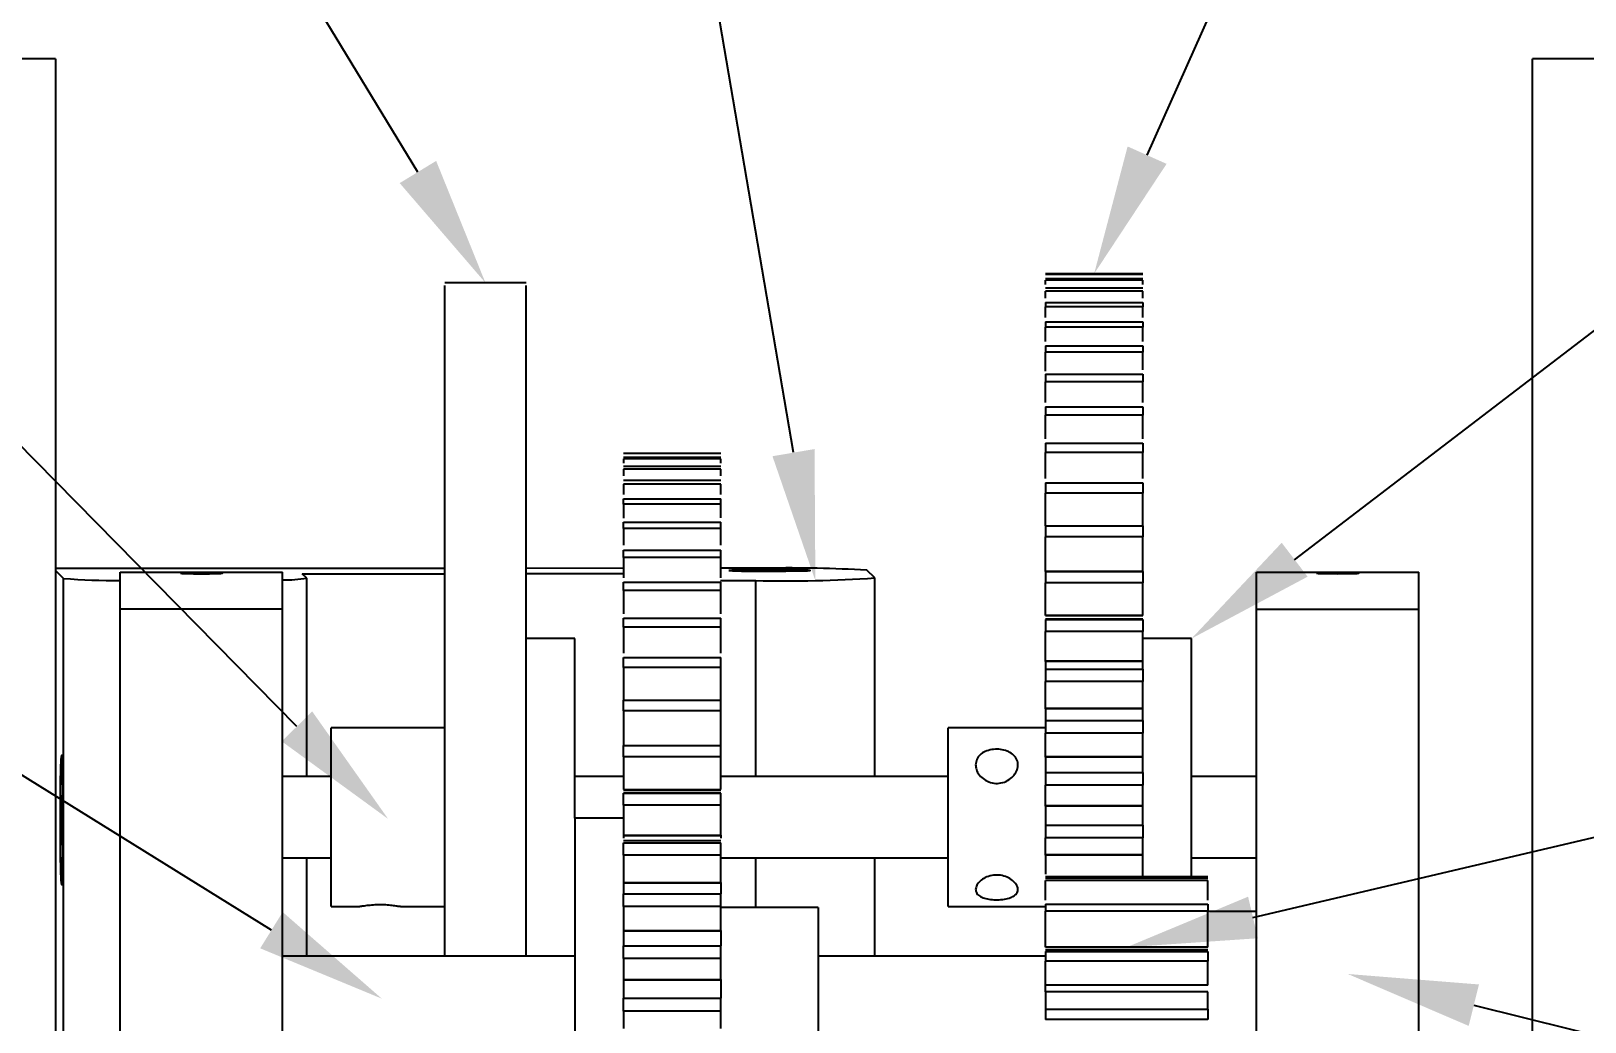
# Model space of a CAD drawing. Header units: millimetres. Extents: x 0 to 420, y 0 to 297.
# Drawn here: x 290.5 to 338.37, y 235.84 to 266.36 of the extents above; entities that cross this region are included whole.
import ezdxf
from ezdxf import colors
from ezdxf.entities.mleader import LeaderData, LeaderLine
from ezdxf.math import Vec2, Vec3

# ---------------------------------------------------------------- set-up
doc = ezdxf.new("R2010")
doc.units = ezdxf.units.MM
doc.styles.get("Standard").update_dxf_attribs({"font": 'hyswlongfangsong.ttf'})

msp = doc.modelspace()

# ---------------------------------------------------------------- linework, layer by layer
at = {"color": 7, "linetype": 'Continuous', "lineweight": 25}
for p, q in [((291.252, 265.509), (288.252, 265.509)), ((291.252, 265.509), (291.252, 179.379)), ((339.752, 265.509), (336.752, 265.509)), ((336.752, 197.109), (336.752, 265.509)), ((305.752, 258.602), (303.252, 258.602)), ((324.752, 258.885), (321.752, 258.885)), ((321.752, 258.883), (324.752, 258.883)), ((324.752, 258.863), (321.752, 258.863)), ((321.752, 258.742), (324.752, 258.742)), ((324.752, 258.684), (321.752, 258.684)), ((321.752, 258.553), (321.752, 258.684)), ((324.752, 258.553), (324.752, 258.684)), ((321.752, 258.446), (324.752, 258.446)), ((324.752, 258.351), (321.752, 258.351)), ((321.752, 258.129), (321.752, 258.351)), ((324.752, 258.129), (324.752, 258.351)), ((321.752, 257.998), (324.752, 257.998)), ((321.752, 257.998), (321.752, 257.867)), ((324.752, 257.867), (321.752, 257.867)), ((324.752, 257.998), (324.752, 257.867)), ((321.752, 257.403), (324.752, 257.403)), ((321.752, 257.403), (321.752, 257.236)), ((324.752, 257.236), (321.752, 257.236)), ((324.752, 257.403), (324.752, 257.236)), ((321.752, 256.664), (324.752, 256.664)), ((321.752, 256.664), (321.752, 256.464)), ((324.752, 256.664), (324.752, 256.464)), ((324.752, 256.464), (321.752, 256.464)), ((321.752, 255.791), (324.752, 255.791)), ((321.752, 255.791), (321.752, 255.558)), ((324.752, 255.791), (324.752, 255.558)), ((324.752, 255.558), (321.752, 255.558)), ((321.752, 254.789), (324.752, 254.789)), ((321.752, 254.789), (321.752, 254.527)), ((324.752, 254.789), (324.752, 254.527)), ((324.752, 254.527), (321.752, 254.527)), ((308.752, 253.36), (311.752, 253.36)), ((311.752, 253.344), (308.752, 253.344)), ((308.752, 253.237), (311.752, 253.237)), ((321.752, 253.67), (324.752, 253.67)), ((321.752, 253.67), (321.752, 253.38)), ((324.752, 253.38), (321.752, 253.38)), ((324.752, 253.67), (324.752, 253.38)), ((311.752, 253.184), (308.752, 253.184)), ((308.752, 253.184), (308.752, 253.054)), ((308.752, 252.96), (311.752, 252.96)), ((311.752, 252.869), (308.752, 252.869)), ((308.752, 252.869), (308.752, 252.66)), ((311.752, 253.053), (311.752, 253.184)), ((311.752, 252.661), (311.752, 252.869)), ((308.752, 252.53), (311.752, 252.53)), ((311.752, 252.402), (308.752, 252.402)), ((321.752, 252.443), (324.752, 252.443)), ((321.752, 252.443), (321.752, 252.129)), ((324.752, 252.443), (324.752, 252.129)), ((308.752, 251.951), (311.752, 251.951)), ((308.752, 251.788), (308.752, 251.951)), ((311.752, 251.788), (308.752, 251.788)), ((311.752, 251.788), (311.752, 251.951)), ((324.752, 252.129), (321.752, 252.129)), ((308.752, 251.23), (311.752, 251.23)), ((308.752, 251.033), (308.752, 251.23)), ((311.752, 251.033), (308.752, 251.033)), ((311.752, 251.033), (311.752, 251.23)), ((321.752, 251.12), (324.752, 251.12)), ((321.752, 251.12), (321.752, 250.784)), ((324.752, 251.12), (324.752, 250.784)), ((308.752, 250.371), (311.752, 250.371)), ((308.752, 250.142), (308.752, 250.371)), ((311.752, 250.142), (311.752, 250.371)), ((324.752, 250.784), (321.752, 250.784)), ((311.752, 250.142), (308.752, 250.142)), ((303.252, 249.807), (291.252, 249.801)), ((291.252, 249.741), (291.502, 249.501)), ((291.502, 234.505), (291.502, 249.501)), ((293.252, 249.69), (298.252, 249.69)), ((293.252, 248.559), (293.252, 249.69)), ((298.252, 248.559), (298.252, 249.69)), ((298.858, 249.641), (303.252, 249.644)), ((299, 249.505), (298.858, 249.641)), ((299.001, 243.395), (299.001, 249.503)), ((308.752, 249.81), (305.752, 249.808)), ((305.752, 249.645), (308.752, 249.646)), ((313.184, 249.812), (311.752, 249.811)), ((312.831, 243.395), (312.831, 249.43)), ((316.495, 249.514), (316.252, 249.748)), ((316.496, 243.395), (316.496, 249.512)), ((324.752, 249.714), (321.752, 249.714)), ((321.752, 249.713), (324.752, 249.713)), ((321.752, 249.713), (321.752, 249.359)), ((324.752, 249.713), (324.752, 249.359)), ((328.252, 249.69), (333.252, 249.69)), ((328.252, 248.556), (328.252, 249.69)), ((333.252, 248.556), (333.252, 249.69)), ((308.752, 249.385), (311.752, 249.385)), ((308.752, 249.126), (308.752, 249.385)), ((311.752, 249.126), (308.752, 249.126)), ((311.752, 249.126), (311.752, 249.385)), ((324.752, 249.359), (321.752, 249.359)), ((293.252, 248.559), (298.252, 248.559)), ((293.252, 226.786), (293.252, 248.559)), ((298.252, 226.786), (298.252, 248.559)), ((328.252, 248.556), (333.252, 248.556)), ((328.252, 226.784), (328.252, 248.556)), ((333.252, 226.784), (333.252, 248.556)), ((308.752, 248.279), (311.752, 248.279)), ((308.752, 247.992), (308.752, 248.279)), ((311.752, 247.992), (308.752, 247.992)), ((311.752, 247.992), (311.752, 248.279)), ((324.752, 248.359), (321.752, 248.359)), ((324.752, 248.35), (321.752, 248.35)), ((324.752, 248.244), (321.752, 248.244)), ((321.752, 248.236), (324.752, 248.236)), ((321.752, 248.236), (321.752, 247.866)), ((324.752, 248.236), (324.752, 247.866)), ((307.252, 247.645), (305.752, 247.645)), ((307.252, 242.116), (307.252, 247.645)), ((324.752, 247.866), (321.752, 247.866)), ((326.252, 247.645), (324.752, 247.645)), ((326.252, 240.309), (326.252, 247.645)), ((308.752, 247.064), (311.752, 247.064)), ((308.752, 246.753), (308.752, 247.064)), ((311.752, 246.753), (311.752, 247.064)), ((311.752, 246.753), (308.752, 246.753)), ((324.752, 246.947), (321.752, 246.947)), ((321.752, 246.937), (321.752, 246.947)), ((324.752, 246.937), (321.752, 246.937)), ((321.752, 246.701), (324.752, 246.701)), ((321.752, 246.701), (321.752, 246.32)), ((324.752, 246.937), (324.752, 246.947)), ((324.752, 246.701), (324.752, 246.32)), ((324.752, 246.32), (321.752, 246.32)), ((308.752, 245.752), (311.752, 245.752)), ((308.752, 245.418), (308.752, 245.752)), ((311.752, 245.418), (311.752, 245.752)), ((311.752, 245.418), (308.752, 245.418)), ((324.752, 245.489), (321.752, 245.489)), ((321.752, 245.479), (321.752, 245.489)), ((324.752, 245.479), (321.752, 245.479)), ((321.752, 245.124), (324.752, 245.124)), ((321.752, 245.124), (321.752, 244.735)), ((324.752, 245.479), (324.752, 245.489)), ((324.752, 245.124), (324.752, 244.735)), ((303.252, 244.895), (299.752, 244.895)), ((299.752, 242.055), (299.752, 244.895)), ((321.752, 244.895), (318.752, 244.895)), ((318.752, 239.395), (318.752, 244.895)), ((324.752, 244.735), (321.752, 244.735)), ((308.752, 244.354), (311.752, 244.354)), ((308.752, 244.002), (308.752, 244.354)), ((311.752, 244.002), (311.752, 244.354)), ((311.752, 244.002), (308.752, 244.002)), ((324.752, 244), (321.752, 244)), ((321.752, 243.99), (321.752, 244)), ((324.752, 243.99), (321.752, 243.99)), ((324.752, 243.99), (324.752, 244)), ((299.752, 243.395), (298.252, 243.395)), ((308.752, 243.395), (307.252, 243.395)), ((318.752, 243.395), (311.752, 243.395)), ((321.752, 243.52), (324.752, 243.52)), ((321.752, 243.52), (321.752, 243.126)), ((324.752, 243.52), (324.752, 243.126)), ((328.252, 243.395), (326.252, 243.395)), ((308.752, 242.993), (311.752, 242.993)), ((308.752, 242.984), (311.752, 242.984)), ((311.752, 242.89), (308.752, 242.89)), ((308.752, 242.884), (311.752, 242.884)), ((308.752, 242.517), (308.752, 242.884)), ((311.752, 242.517), (311.752, 242.884)), ((324.752, 243.126), (321.752, 243.126)), ((311.752, 242.517), (308.752, 242.517)), ((324.752, 242.494), (321.752, 242.494)), ((321.752, 242.484), (321.752, 242.494)), ((324.752, 242.484), (321.752, 242.484)), ((324.752, 242.484), (324.752, 242.494)), ((299.752, 239.395), (299.752, 242.055)), ((308.752, 242.116), (307.252, 242.116)), ((307.252, 242.116), (307.252, 239.673)), ((308.752, 242.116), (308.752, 241.745)), ((321.752, 241.902), (324.752, 241.902)), ((321.752, 241.902), (321.752, 241.507)), ((324.752, 241.902), (324.752, 241.507)), ((308.752, 241.587), (311.752, 241.587)), ((308.752, 241.587), (308.752, 241.577)), ((308.752, 241.577), (311.752, 241.577)), ((308.752, 241.577), (308.752, 241.501)), ((311.752, 241.414), (308.752, 241.414)), ((308.752, 241.356), (311.752, 241.356)), ((308.752, 240.976), (308.752, 241.356)), ((311.752, 241.587), (311.752, 241.577)), ((311.752, 241.577), (311.752, 241.501)), ((311.752, 240.976), (311.752, 241.356)), ((324.752, 241.507), (321.752, 241.507)), ((298.252, 240.895), (299.752, 240.895)), ((299.001, 237.866), (299.001, 240.895)), ((311.752, 240.976), (308.752, 240.976)), ((311.752, 240.895), (318.752, 240.895)), ((312.831, 239.366), (312.831, 240.895)), ((316.496, 237.866), (316.496, 240.895)), ((324.752, 240.985), (321.752, 240.985)), ((321.752, 240.975), (321.752, 240.985)), ((324.752, 240.975), (321.752, 240.975)), ((324.752, 240.975), (324.752, 240.985)), ((326.252, 240.895), (328.252, 240.895)), ((326.752, 240.309), (321.752, 240.309)), ((308.752, 240.134), (311.752, 240.134)), ((308.752, 240.134), (308.752, 240.124)), ((308.752, 240.124), (311.752, 240.124)), ((311.752, 240.134), (311.752, 240.124)), ((321.752, 240.272), (326.752, 240.272)), ((326.752, 240.189), (321.752, 240.189)), ((299.752, 239.395), (300.617, 239.395)), ((301.895, 239.395), (303.252, 239.395)), ((307.252, 239.673), (307.252, 231.116)), ((308.752, 239.783), (311.752, 239.783)), ((308.752, 239.395), (308.752, 239.783)), ((311.752, 239.395), (308.752, 239.395)), ((311.752, 239.395), (311.752, 239.783)), ((314.752, 239.366), (311.752, 239.366)), ((314.752, 239.366), (314.752, 238.144)), ((318.752, 239.395), (321.752, 239.395)), ((321.752, 239.465), (326.752, 239.465)), ((321.752, 239.465), (321.752, 239.25)), ((326.752, 239.465), (326.752, 239.25)), ((326.752, 239.25), (321.752, 239.25)), ((328.252, 239.241), (326.752, 239.241)), ((308.752, 238.648), (311.752, 238.648)), ((308.752, 238.648), (308.752, 238.638)), ((308.752, 238.638), (311.752, 238.638)), ((311.752, 238.648), (311.752, 238.638)), ((308.752, 238.181), (311.752, 238.181)), ((308.752, 237.788), (308.752, 238.181)), ((311.752, 237.788), (311.752, 238.181)), ((314.752, 238.144), (314.752, 233.866)), ((326.752, 238.137), (321.752, 238.137)), ((326.752, 238.06), (321.752, 238.06)), ((321.752, 238.005), (326.752, 238.005)), ((321.752, 238.005), (321.752, 237.708)), ((326.752, 238.005), (326.752, 237.708)), ((307.252, 237.866), (298.252, 237.866)), ((311.752, 237.788), (308.752, 237.788)), ((321.752, 237.866), (314.752, 237.866)), ((326.752, 237.708), (321.752, 237.708)), ((308.752, 237.144), (311.752, 237.144)), ((308.752, 237.144), (308.752, 237.134)), ((308.752, 237.134), (311.752, 237.134)), ((311.752, 237.144), (311.752, 237.134)), ((326.752, 236.968), (321.752, 236.968)), ((321.752, 236.766), (321.752, 236.968)), ((308.752, 236.564), (311.752, 236.564)), ((308.752, 236.169), (308.752, 236.564)), ((311.752, 236.169), (311.752, 236.564)), ((326.752, 236.766), (321.752, 236.766)), ((311.752, 236.169), (308.752, 236.169)), ((321.752, 236.227), (326.752, 236.227)), ((321.752, 236.227), (321.752, 235.916)), ((326.752, 236.227), (326.752, 235.916)), ((326.752, 235.916), (321.752, 235.916))]:
    msp.add_line(p, q, dxfattribs=at)
at = {"color": 7, "linetype": 'Continuous', "lineweight": 25, "flags": 128}
for points in [[(295.102, 249.657), (295.152, 249.652), (295.293, 249.647), (295.504, 249.644), (295.752, 249.643), (296.001, 249.644), (296.212, 249.647), (296.353, 249.652), (296.402, 249.657), (296.353, 249.663), (296.212, 249.667), (296.001, 249.67), (295.752, 249.671), (295.504, 249.67), (295.293, 249.667), (295.152, 249.663), (295.102, 249.657)], [(311.744, 249.433), (312.098, 249.431), (312.831, 249.43)], [(312.003, 249.746), (312.109, 249.736), (312.389, 249.727), (312.8, 249.721), (313.281, 249.719), (313.757, 249.722), (314.156, 249.728), (314.418, 249.737), (314.502, 249.747), (314.396, 249.758), (314.116, 249.766), (313.704, 249.772), (313.224, 249.774), (312.748, 249.772), (312.349, 249.765), (312.087, 249.756), (312.003, 249.746)], [(330.102, 249.658), (330.152, 249.652), (330.293, 249.648), (330.504, 249.645), (330.752, 249.644), (331.001, 249.645), (331.212, 249.648), (331.353, 249.652), (331.402, 249.658), (331.353, 249.663), (331.212, 249.668), (331.001, 249.671), (330.752, 249.672), (330.504, 249.671), (330.293, 249.668), (330.152, 249.663), (330.102, 249.658)], [(291.405, 242.096), (291.407, 242.683), (291.413, 243.215), (291.422, 243.643), (291.434, 243.929), (291.447, 244.049), (291.461, 243.992), (291.473, 243.762), (291.484, 243.38), (291.492, 242.881), (291.496, 242.307), (291.496, 241.711), (291.492, 241.145), (291.484, 240.66), (291.473, 240.299), (291.461, 240.093), (291.447, 240.062), (291.434, 240.207), (291.422, 240.516), (291.413, 240.962), (291.407, 241.505), (291.405, 242.096)], [(291.43, 240.303), (291.442, 240.095), (291.456, 240.061), (291.469, 240.204), (291.48, 240.511), (291.489, 240.955), (291.495, 241.497), (291.496, 242.087), (291.493, 242.675), (291.487, 243.208), (291.478, 243.638), (291.466, 243.927), (291.452, 244.049), (291.439, 243.994), (291.426, 243.766), (291.416, 243.387), (291.409, 242.888), (291.406, 242.406)], [(291.443, 241.396), (291.449, 241.307), (291.456, 241.331), (291.462, 241.465), (291.466, 241.689), (291.468, 241.967), (291.467, 242.259), (291.464, 242.519), (291.459, 242.708), (291.452, 242.797), (291.446, 242.773), (291.44, 242.639), (291.436, 242.416), (291.434, 242.137), (291.434, 241.845), (291.438, 241.585), (291.443, 241.396)], [(291.443, 241.396), (291.449, 241.307), (291.456, 241.331), (291.462, 241.465), (291.466, 241.689), (291.468, 241.967), (291.467, 242.259), (291.464, 242.519), (291.459, 242.708), (291.452, 242.797), (291.446, 242.773), (291.44, 242.639), (291.436, 242.416), (291.434, 242.137), (291.434, 241.845), (291.438, 241.585), (291.443, 241.396)]]:
    msp.add_lwpolyline(points, dxfattribs=at)
at = {"color": 7, "linetype": 'Continuous', "lineweight": 25}
for centre, radius, start, end in [((293.151, 269.585), 20.152, 265.3064, 270.289), ((298.307, 254.162), 4.708, 269.3285, 278.4565), ((313.763, 288.954), 39.534, 268.6501, 273.9635), ((313.94, 212.45), 37.37, 86.454, 91.159), ((335.608, 241.741), 44.202, 180.038, 181.8647)]:
    msp.add_arc(centre, radius, start, end, dxfattribs=at)
for points, knots in [([(303.252, 237.866), (303.252, 237.904), (303.252, 238.417), (303.252, 239.583), (303.252, 241.113), (303.252, 242.468), (303.252, 243.448), (303.252, 244.459), (303.252, 245.531), (303.252, 246.559), (303.252, 247.788), (303.252, 249.059), (303.252, 250.306), (303.252, 251.279), (303.252, 252.114), (303.252, 252.943), (303.252, 253.709), (303.252, 254.446), (303.252, 255.197), (303.252, 255.743), (303.252, 256.523), (303.252, 257.222), (303.252, 257.804), (303.252, 257.961), (303.252, 258.245), (303.252, 258.418), (303.252, 258.523)], [0, 0, 0, 0, 0.004206, 0.057175, 0.140462, 0.17631, 0.212164, 0.247961, 0.283701, 0.319447, 0.355277, 0.422688, 0.475669, 0.522976, 0.570272, 0.615218, 0.660167, 0.705034, 0.740308, 0.775637, 0.810938, 0.870283, 0.916791, 0.940116, 0.963419, 1, 1, 1, 1]), ([(305.752, 237.866), (305.752, 237.904), (305.752, 238.417), (305.752, 239.583), (305.752, 241.113), (305.752, 242.468), (305.752, 243.448), (305.752, 244.459), (305.752, 245.531), (305.752, 246.559), (305.752, 247.788), (305.752, 249.059), (305.752, 250.306), (305.752, 251.279), (305.752, 252.114), (305.752, 252.943), (305.752, 253.709), (305.752, 254.446), (305.752, 255.197), (305.752, 255.743), (305.752, 256.523), (305.752, 257.222), (305.752, 257.804), (305.752, 257.961), (305.752, 258.245), (305.752, 258.418), (305.752, 258.523)], [0, 0, 0, 0, 0.004206, 0.057175, 0.140462, 0.17631, 0.212164, 0.247961, 0.283701, 0.319447, 0.355277, 0.422688, 0.475669, 0.522976, 0.570272, 0.615218, 0.660167, 0.705034, 0.740308, 0.775637, 0.810938, 0.870283, 0.916791, 0.940116, 0.963419, 1, 1, 1, 1]), ([(321.752, 257.534), (321.752, 257.563), (321.752, 257.674), (321.752, 257.785), (321.752, 257.867)], [0, 0, 0, 0, 0.26293, 1, 1, 1, 1]), ([(324.752, 257.534), (324.752, 257.563), (324.752, 257.674), (324.752, 257.785), (324.752, 257.867)], [0, 0, 0, 0, 0.262941, 1, 1, 1, 1]), ([(321.752, 256.795), (321.752, 256.86), (321.752, 257.006), (321.752, 257.154), (321.752, 257.236)], [0, 0, 0, 0, 0.443522, 1, 1, 1, 1]), ([(324.752, 256.795), (324.752, 256.86), (324.752, 257.006), (324.752, 257.154), (324.752, 257.236)], [0, 0, 0, 0, 0.443522, 1, 1, 1, 1]), ([(321.752, 255.88), (321.752, 255.993), (321.752, 256.186), (321.752, 256.382), (321.752, 256.464)], [0, 0, 0, 0, 0.58574, 1, 1, 1, 1]), ([(324.752, 255.922), (324.752, 256.021), (324.752, 256.2), (324.752, 256.382), (324.752, 256.464)], [0, 0, 0, 0, 0.5538689, 1, 1, 1, 1]), ([(321.752, 254.92), (321.752, 255.052), (321.752, 255.262), (321.752, 255.478), (321.752, 255.558)], [0, 0, 0, 0, 0.629486, 1, 1, 1, 1]), ([(324.752, 254.92), (324.752, 255.052), (324.752, 255.262), (324.752, 255.478), (324.752, 255.558)], [0, 0, 0, 0, 0.629486, 1, 1, 1, 1]), ([(321.752, 253.801), (321.752, 253.805), (321.752, 253.966), (321.752, 254.206), (321.752, 254.449), (321.752, 254.527)], [0, 0, 0, 0, 0.015569, 0.685562, 1, 1, 1, 1]), ([(324.752, 253.801), (324.752, 253.805), (324.752, 253.966), (324.752, 254.206), (324.752, 254.449), (324.752, 254.527)], [0, 0, 0, 0, 0.0155686, 0.6855619, 1, 1, 1, 1]), ([(321.752, 252.574), (321.752, 252.615), (321.752, 252.805), (321.752, 253.072), (321.752, 253.306), (321.752, 253.38)], [0, 0, 0, 0, 0.155754, 0.730339, 1, 1, 1, 1]), ([(324.752, 252.574), (324.752, 252.615), (324.752, 252.805), (324.752, 253.072), (324.752, 253.306), (324.752, 253.38)], [0, 0, 0, 0, 0.15576, 0.73034, 1, 1, 1, 1]), ([(308.752, 252.402), (308.752, 252.321), (308.752, 252.214), (308.752, 252.106), (308.752, 252.081)], [0, 0, 0, 0, 0.763273, 1, 1, 1, 1]), ([(311.752, 252.082), (311.752, 252.107), (311.752, 252.214), (311.752, 252.321), (311.752, 252.402)], [0, 0, 0, 0, 0.233484, 1, 1, 1, 1]), ([(308.752, 251.788), (308.752, 251.706), (308.752, 251.563), (308.752, 251.42), (308.752, 251.359)], [0, 0, 0, 0, 0.571266, 1, 1, 1, 1]), ([(311.752, 251.361), (311.752, 251.421), (311.752, 251.563), (311.752, 251.706), (311.752, 251.788)], [0, 0, 0, 0, 0.426911, 1, 1, 1, 1]), ([(321.752, 251.12), (321.752, 251.145), (321.752, 251.198), (321.752, 251.328), (321.752, 251.545), (321.752, 251.836), (321.752, 252.058), (321.752, 252.129)], [0, 0, 0, 0, 0.06209, 0.133117, 0.352007, 0.793024, 1, 1, 1, 1]), ([(324.752, 251.12), (324.752, 251.145), (324.752, 251.198), (324.752, 251.328), (324.752, 251.545), (324.752, 251.836), (324.752, 252.058), (324.752, 252.129)], [0, 0, 0, 0, 0.06209, 0.133117, 0.352007, 0.793024, 1, 1, 1, 1]), ([(308.752, 251.033), (308.752, 250.951), (308.752, 250.779), (308.752, 250.61), (308.752, 250.52)], [0, 0, 0, 0, 0.472899, 1, 1, 1, 1]), ([(311.752, 250.52), (311.752, 250.61), (311.752, 250.779), (311.752, 250.951), (311.752, 251.033)], [0, 0, 0, 0, 0.5271007, 1, 1, 1, 1]), ([(321.752, 249.714), (321.752, 249.75), (321.752, 249.815), (321.752, 249.911), (321.752, 250.04), (321.752, 250.237), (321.752, 250.509), (321.752, 250.718), (321.752, 250.784)], [0, 0, 0, 0, 0.083757, 0.152386, 0.216575, 0.414392, 0.81295, 1, 1, 1, 1]), ([(324.752, 249.714), (324.752, 249.75), (324.752, 249.815), (324.752, 249.911), (324.752, 250.04), (324.752, 250.237), (324.752, 250.509), (324.752, 250.718), (324.752, 250.784)], [0, 0, 0, 0, 0.083757, 0.152386, 0.216575, 0.414392, 0.81295, 1, 1, 1, 1]), ([(308.752, 250.142), (308.752, 250.062), (308.752, 249.85), (308.752, 249.643), (308.752, 249.514)], [0, 0, 0, 0, 0.377403, 1, 1, 1, 1]), ([(311.752, 249.516), (311.752, 249.644), (311.752, 249.851), (311.752, 250.062), (311.752, 250.142)], [0, 0, 0, 0, 0.621771, 1, 1, 1, 1]), ([(308.752, 249.126), (308.752, 249.048), (308.752, 248.804), (308.752, 248.569), (308.752, 248.409)], [0, 0, 0, 0, 0.319795, 1, 1, 1, 1]), ([(311.752, 248.41), (311.752, 248.57), (311.752, 248.804), (311.752, 249.048), (311.752, 249.126)], [0, 0, 0, 0, 0.679592, 1, 1, 1, 1]), ([(321.752, 248.359), (321.752, 248.396), (321.752, 248.462), (321.752, 248.557), (321.752, 248.678), (321.752, 248.853), (321.752, 249.104), (321.752, 249.297), (321.752, 249.359)], [0, 0, 0, 0, 0.083757, 0.152386, 0.216575, 0.414392, 0.81295, 1, 1, 1, 1]), ([(324.752, 248.359), (324.752, 248.396), (324.752, 248.462), (324.752, 248.557), (324.752, 248.678), (324.752, 248.853), (324.752, 249.104), (324.752, 249.297), (324.752, 249.359)], [0, 0, 0, 0, 0.083757, 0.152386, 0.216575, 0.414392, 0.81295, 1, 1, 1, 1]), ([(308.752, 247.992), (308.752, 247.917), (308.752, 247.682), (308.752, 247.418), (308.752, 247.231), (308.752, 247.194)], [0, 0, 0, 0, 0.273993, 0.857807, 1, 1, 1, 1]), ([(311.752, 247.195), (311.752, 247.231), (311.752, 247.419), (311.752, 247.682), (311.752, 247.917), (311.752, 247.992)], [0, 0, 0, 0, 0.140685, 0.725525, 1, 1, 1, 1]), ([(321.752, 246.947), (321.752, 246.984), (321.752, 247.051), (321.752, 247.142), (321.752, 247.255), (321.752, 247.407), (321.752, 247.634), (321.752, 247.81), (321.752, 247.866)], [0, 0, 0, 0, 0.083757, 0.152386, 0.216575, 0.414392, 0.81295, 1, 1, 1, 1]), ([(324.752, 246.947), (324.752, 246.984), (324.752, 247.051), (324.752, 247.142), (324.752, 247.255), (324.752, 247.407), (324.752, 247.634), (324.752, 247.81), (324.752, 247.866)], [0, 0, 0, 0, 0.083757, 0.152386, 0.216575, 0.414392, 0.81295, 1, 1, 1, 1]), ([(308.752, 246.753), (308.752, 246.681), (308.752, 246.458), (308.752, 246.165), (308.752, 245.945), (308.752, 245.82), (308.752, 245.772), (308.752, 245.752)], [0, 0, 0, 0, 0.209594, 0.656189, 0.877847, 0.949773, 1, 1, 1, 1]), ([(311.752, 245.752), (311.752, 245.772), (311.752, 245.82), (311.752, 245.945), (311.752, 246.165), (311.752, 246.458), (311.752, 246.681), (311.752, 246.753)], [0, 0, 0, 0, 0.050227, 0.122153, 0.343811, 0.790406, 1, 1, 1, 1]), ([(321.752, 246.937), (321.752, 246.906), (321.752, 246.849), (321.752, 246.794), (321.752, 246.757), (321.752, 246.78), (321.752, 246.746), (321.752, 246.712), (321.752, 246.701)], [0, 0, 0, 0, 0.083757, 0.152386, 0.216575, 0.414392, 0.81295, 1, 1, 1, 1]), ([(324.752, 246.701), (324.752, 246.712), (324.752, 246.746), (324.752, 246.78), (324.752, 246.757), (324.752, 246.794), (324.752, 246.849), (324.752, 246.906), (324.752, 246.937)], [0, 0, 0, 0, 0.18705, 0.585608, 0.783425, 0.847614, 0.916243, 1, 1, 1, 1]), ([(321.752, 245.489), (321.752, 245.526), (321.752, 245.593), (321.752, 245.681), (321.752, 245.785), (321.752, 245.912), (321.752, 246.113), (321.752, 246.27), (321.752, 246.32)], [0, 0, 0, 0, 0.083757, 0.152386, 0.216575, 0.414392, 0.81295, 1, 1, 1, 1]), ([(324.752, 245.489), (324.752, 245.526), (324.752, 245.593), (324.752, 245.681), (324.752, 245.785), (324.752, 245.912), (324.752, 246.113), (324.752, 246.27), (324.752, 246.32)], [0, 0, 0, 0, 0.083757, 0.152386, 0.216575, 0.414392, 0.81295, 1, 1, 1, 1]), ([(308.752, 245.418), (308.752, 245.351), (308.752, 245.141), (308.752, 244.866), (308.752, 244.667), (308.752, 244.538), (308.752, 244.441), (308.752, 244.376), (308.752, 244.34)], [0, 0, 0, 0, 0.18705, 0.585608, 0.783425, 0.847614, 0.916243, 1, 1, 1, 1]), ([(311.752, 244.34), (311.752, 244.376), (311.752, 244.441), (311.752, 244.538), (311.752, 244.667), (311.752, 244.866), (311.752, 245.141), (311.752, 245.351), (311.752, 245.418)], [0, 0, 0, 0, 0.083757, 0.152386, 0.216575, 0.414392, 0.81295, 1, 1, 1, 1]), ([(321.752, 245.479), (321.752, 245.446), (321.752, 245.386), (321.752, 245.324), (321.752, 245.273), (321.752, 245.268), (321.752, 245.202), (321.752, 245.143), (321.752, 245.124)], [0, 0, 0, 0, 0.083757, 0.152386, 0.216575, 0.414392, 0.81295, 1, 1, 1, 1]), ([(324.752, 245.124), (324.752, 245.143), (324.752, 245.202), (324.752, 245.268), (324.752, 245.273), (324.752, 245.324), (324.752, 245.386), (324.752, 245.446), (324.752, 245.479)], [0, 0, 0, 0, 0.1870497, 0.5856084, 0.7834248, 0.8476138, 0.9162426, 1, 1, 1, 1]), ([(321.752, 244), (321.752, 244.037), (321.752, 244.104), (321.752, 244.187), (321.752, 244.28), (321.752, 244.381), (321.752, 244.554), (321.752, 244.691), (321.752, 244.735)], [0, 0, 0, 0, 0.083757, 0.152386, 0.216575, 0.414392, 0.81295, 1, 1, 1, 1]), ([(324.752, 244), (324.752, 244.037), (324.752, 244.104), (324.752, 244.187), (324.752, 244.28), (324.752, 244.381), (324.752, 244.554), (324.752, 244.691), (324.752, 244.735)], [0, 0, 0, 0, 0.083757, 0.152386, 0.216575, 0.414392, 0.81295, 1, 1, 1, 1]), ([(319.602, 243.757), (319.609, 243.814), (319.623, 243.929), (319.732, 244.071), (319.893, 244.175), (320.098, 244.234), (320.319, 244.244), (320.529, 244.205), (320.71, 244.121), (320.842, 243.993), (320.909, 243.83), (320.901, 243.65), (320.823, 243.475), (320.683, 243.323), (320.493, 243.216), (320.276, 243.173), (320.058, 243.201), (319.863, 243.292), (319.71, 243.435), (319.618, 243.6), (319.607, 243.709), (319.602, 243.757)], [0, 0, 0, 0, 0.052684, 0.105334, 0.158862, 0.213078, 0.266308, 0.318404, 0.370989, 0.424904, 0.478956, 0.531761, 0.583889, 0.636872, 0.690999, 0.744788, 0.797204, 0.849385, 0.902796, 0.957019, 1, 1, 1, 1]), ([(308.752, 244.002), (308.752, 243.94), (308.752, 243.744), (308.752, 243.491), (308.752, 243.313), (308.752, 243.191), (308.752, 243.096), (308.752, 243.03), (308.752, 242.993)], [0, 0, 0, 0, 0.18705, 0.585608, 0.783425, 0.847614, 0.916243, 1, 1, 1, 1]), ([(311.752, 242.993), (311.752, 243.03), (311.752, 243.096), (311.752, 243.191), (311.752, 243.313), (311.752, 243.491), (311.752, 243.744), (311.752, 243.94), (311.752, 244.002)], [0, 0, 0, 0, 0.083757, 0.152386, 0.216575, 0.414392, 0.81295, 1, 1, 1, 1]), ([(321.752, 243.99), (321.752, 243.956), (321.752, 243.893), (321.752, 243.824), (321.752, 243.76), (321.752, 243.727), (321.752, 243.628), (321.752, 243.546), (321.752, 243.52)], [0, 0, 0, 0, 0.083757, 0.152386, 0.216575, 0.414392, 0.81295, 1, 1, 1, 1]), ([(324.752, 243.52), (324.752, 243.546), (324.752, 243.628), (324.752, 243.727), (324.752, 243.76), (324.752, 243.824), (324.752, 243.893), (324.752, 243.956), (324.752, 243.99)], [0, 0, 0, 0, 0.18705, 0.585608, 0.783425, 0.847614, 0.916243, 1, 1, 1, 1]), ([(321.752, 242.494), (321.752, 242.53), (321.752, 242.596), (321.752, 242.674), (321.752, 242.756), (321.752, 242.83), (321.752, 242.973), (321.752, 243.089), (321.752, 243.126)], [0, 0, 0, 0, 0.083757, 0.152386, 0.216575, 0.414392, 0.81295, 1, 1, 1, 1]), ([(324.752, 242.494), (324.752, 242.53), (324.752, 242.596), (324.752, 242.674), (324.752, 242.756), (324.752, 242.83), (324.752, 242.973), (324.752, 243.089), (324.752, 243.126)], [0, 0, 0, 0, 0.083757, 0.152386, 0.216575, 0.414392, 0.81295, 1, 1, 1, 1]), ([(308.752, 242.517), (308.752, 242.46), (308.752, 242.281), (308.752, 242.052), (308.752, 241.897), (308.752, 241.783), (308.752, 241.691), (308.752, 241.624), (308.752, 241.587)], [0, 0, 0, 0, 0.18705, 0.585608, 0.783425, 0.847614, 0.916243, 1, 1, 1, 1]), ([(311.752, 241.587), (311.752, 241.624), (311.752, 241.691), (311.752, 241.783), (311.752, 241.897), (311.752, 242.052), (311.752, 242.281), (311.752, 242.46), (311.752, 242.517)], [0, 0, 0, 0, 0.083757, 0.152386, 0.216575, 0.414392, 0.81295, 1, 1, 1, 1]), ([(321.752, 242.484), (321.752, 242.449), (321.752, 242.384), (321.752, 242.308), (321.752, 242.232), (321.752, 242.171), (321.752, 242.041), (321.752, 241.936), (321.752, 241.902)], [0, 0, 0, 0, 0.083757, 0.152386, 0.216575, 0.414392, 0.81295, 1, 1, 1, 1]), ([(324.752, 241.902), (324.752, 241.936), (324.752, 242.041), (324.752, 242.171), (324.752, 242.232), (324.752, 242.308), (324.752, 242.384), (324.752, 242.449), (324.752, 242.484)], [0, 0, 0, 0, 0.18705, 0.585608, 0.783425, 0.847614, 0.916243, 1, 1, 1, 1]), ([(321.752, 240.985), (321.752, 241.02), (321.752, 241.084), (321.752, 241.156), (321.752, 241.226), (321.752, 241.272), (321.752, 241.385), (321.752, 241.478), (321.752, 241.507)], [0, 0, 0, 0, 0.083757, 0.152386, 0.216575, 0.414392, 0.81295, 1, 1, 1, 1]), ([(324.752, 240.985), (324.752, 241.02), (324.752, 241.084), (324.752, 241.156), (324.752, 241.226), (324.752, 241.272), (324.752, 241.385), (324.752, 241.478), (324.752, 241.507)], [0, 0, 0, 0, 0.083757, 0.152386, 0.216575, 0.414392, 0.81295, 1, 1, 1, 1]), ([(308.752, 240.976), (308.752, 240.925), (308.752, 240.765), (308.752, 240.561), (308.752, 240.431), (308.752, 240.327), (308.752, 240.238), (308.752, 240.171), (308.752, 240.134)], [0, 0, 0, 0, 0.18705, 0.585608, 0.783425, 0.847614, 0.916243, 1, 1, 1, 1]), ([(311.752, 240.134), (311.752, 240.171), (311.752, 240.238), (311.752, 240.327), (311.752, 240.431), (311.752, 240.561), (311.752, 240.765), (311.752, 240.925), (311.752, 240.976)], [0, 0, 0, 0, 0.083757, 0.152386, 0.216575, 0.414392, 0.81295, 1, 1, 1, 1]), ([(321.752, 240.975), (321.752, 240.939), (321.752, 240.872), (321.752, 240.791), (321.752, 240.703), (321.752, 240.614), (321.752, 240.488), (321.752, 240.396), (321.752, 240.39)], [0, 0, 0, 0, 0.099653, 0.181306, 0.257677, 0.493034, 0.967231, 1, 1, 1, 1]), ([(324.752, 240.287), (324.752, 240.327), (324.752, 240.455), (324.752, 240.615), (324.752, 240.703), (324.752, 240.791), (324.752, 240.872), (324.752, 240.939), (324.752, 240.975)], [0, 0, 0, 0, 0.1870497, 0.5856084, 0.7834248, 0.8476138, 0.9162426, 1, 1, 1, 1]), ([(319.602, 239.917), (319.609, 239.96), (319.623, 240.047), (319.732, 240.179), (319.893, 240.289), (320.098, 240.356), (320.319, 240.368), (320.529, 240.322), (320.71, 240.23), (320.842, 240.105), (320.909, 239.968), (320.901, 239.84), (320.823, 239.735), (320.683, 239.659), (320.493, 239.612), (320.276, 239.594), (320.058, 239.606), (319.863, 239.645), (319.71, 239.714), (319.618, 239.808), (319.607, 239.883), (319.602, 239.917)], [0, 0, 0, 0, 0.052684, 0.105334, 0.158862, 0.213078, 0.266308, 0.318404, 0.370989, 0.424904, 0.478956, 0.531761, 0.583889, 0.636872, 0.690999, 0.744788, 0.797204, 0.849385, 0.902796, 0.957019, 1, 1, 1, 1]), ([(308.752, 240.124), (308.752, 240.091), (308.752, 240.032), (308.752, 239.97), (308.752, 239.921), (308.752, 239.919), (308.752, 239.857), (308.752, 239.801), (308.752, 239.783)], [0, 0, 0, 0, 0.083757, 0.152386, 0.216575, 0.414392, 0.81295, 1, 1, 1, 1]), ([(311.752, 240.124), (311.752, 240.091), (311.752, 240.032), (311.752, 239.97), (311.752, 239.921), (311.752, 239.919), (311.752, 239.857), (311.752, 239.801), (311.752, 239.783)], [0, 0, 0, 0, 0.083757, 0.152386, 0.216575, 0.414392, 0.81295, 1, 1, 1, 1]), ([(321.752, 239.583), (321.752, 239.76), (321.752, 239.967), (321.752, 240.161), (321.752, 240.189)], [0, 0, 0, 0, 0.860001, 1, 1, 1, 1]), ([(326.752, 239.583), (326.752, 239.76), (326.752, 239.967), (326.752, 240.161), (326.752, 240.189)], [0, 0, 0, 0, 0.860001, 1, 1, 1, 1]), ([(300.617, 239.397), (300.622, 239.397), (300.635, 239.396), (300.733, 239.412), (300.893, 239.434), (301.098, 239.452), (301.319, 239.455), (301.53, 239.443), (301.709, 239.422), (301.845, 239.4), (301.879, 239.397), (301.895, 239.395)], [0, 0, 0, 0, 0.06653, 0.182119, 0.299635, 0.418662, 0.535524, 0.649897, 0.765341, 0.883707, 1, 1, 1, 1]), ([(308.752, 239.395), (308.752, 239.35), (308.752, 239.211), (308.752, 239.034), (308.752, 238.93), (308.752, 238.836), (308.752, 238.752), (308.752, 238.685), (308.752, 238.648)], [0, 0, 0, 0, 0.1870497, 0.5856084, 0.7834248, 0.8476138, 0.9162426, 1, 1, 1, 1]), ([(311.752, 238.648), (311.752, 238.685), (311.752, 238.752), (311.752, 238.836), (311.752, 238.93), (311.752, 239.034), (311.752, 239.211), (311.752, 239.35), (311.752, 239.395)], [0, 0, 0, 0, 0.083757, 0.152386, 0.216575, 0.414392, 0.81295, 1, 1, 1, 1]), ([(321.752, 238.137), (321.752, 238.178), (321.752, 238.253), (321.752, 238.356), (321.752, 238.478), (321.752, 238.681), (321.752, 239.006), (321.752, 239.222), (321.752, 239.25)], [0, 0, 0, 0, 0.097265, 0.176196, 0.251012, 0.478778, 0.932445, 1, 1, 1, 1]), ([(326.752, 238.137), (326.752, 238.178), (326.752, 238.253), (326.752, 238.356), (326.752, 238.478), (326.752, 238.681), (326.752, 239.006), (326.752, 239.222), (326.752, 239.25)], [0, 0, 0, 0, 0.097265, 0.176196, 0.251012, 0.478778, 0.932445, 1, 1, 1, 1]), ([(326.752, 238.957), (326.752, 238.991), (326.752, 239.032), (326.752, 239.08), (326.752, 239.088)], [0, 0, 0, 0, 0.846376, 1, 1, 1, 1]), ([(308.752, 238.638), (308.752, 238.604), (308.752, 238.542), (308.752, 238.473), (308.752, 238.411), (308.752, 238.381), (308.752, 238.286), (308.752, 238.206), (308.752, 238.181)], [0, 0, 0, 0, 0.083757, 0.152386, 0.216575, 0.414392, 0.81295, 1, 1, 1, 1]), ([(311.752, 238.638), (311.752, 238.604), (311.752, 238.542), (311.752, 238.473), (311.752, 238.411), (311.752, 238.381), (311.752, 238.286), (311.752, 238.206), (311.752, 238.181)], [0, 0, 0, 0, 0.083757, 0.152386, 0.216575, 0.414392, 0.81295, 1, 1, 1, 1]), ([(308.752, 237.788), (308.752, 237.75), (308.752, 237.632), (308.752, 237.485), (308.752, 237.407), (308.752, 237.325), (308.752, 237.246), (308.752, 237.18), (308.752, 237.144)], [0, 0, 0, 0, 0.18705, 0.585608, 0.783425, 0.847614, 0.916243, 1, 1, 1, 1]), ([(311.752, 237.144), (311.752, 237.18), (311.752, 237.246), (311.752, 237.325), (311.752, 237.407), (311.752, 237.485), (311.752, 237.632), (311.752, 237.75), (311.752, 237.788)], [0, 0, 0, 0, 0.083757, 0.152386, 0.216575, 0.414392, 0.81295, 1, 1, 1, 1]), ([(321.752, 236.968), (321.752, 237.007), (321.752, 237.076), (321.752, 237.149), (321.752, 237.208), (321.752, 237.27), (321.752, 237.514), (321.752, 237.686), (321.752, 237.708)], [0, 0, 0, 0, 0.097265, 0.176196, 0.251012, 0.478778, 0.932445, 1, 1, 1, 1]), ([(326.752, 236.968), (326.752, 237.007), (326.752, 237.076), (326.752, 237.149), (326.752, 237.208), (326.752, 237.27), (326.752, 237.514), (326.752, 237.686), (326.752, 237.708)], [0, 0, 0, 0, 0.097265, 0.176196, 0.251012, 0.478778, 0.932445, 1, 1, 1, 1]), ([(308.752, 237.134), (308.752, 237.098), (308.752, 237.033), (308.752, 236.958), (308.752, 236.884), (308.752, 236.826), (308.752, 236.7), (308.752, 236.597), (308.752, 236.564)], [0, 0, 0, 0, 0.083757, 0.152386, 0.216575, 0.414392, 0.81295, 1, 1, 1, 1]), ([(311.752, 237.134), (311.752, 237.098), (311.752, 237.033), (311.752, 236.958), (311.752, 236.884), (311.752, 236.826), (311.752, 236.7), (311.752, 236.597), (311.752, 236.564)], [0, 0, 0, 0, 0.083757, 0.152386, 0.216575, 0.414392, 0.81295, 1, 1, 1, 1]), ([(321.752, 236.766), (321.752, 236.731), (321.752, 236.668), (321.752, 236.612), (321.752, 236.583), (321.752, 236.584), (321.752, 236.389), (321.752, 236.246), (321.752, 236.227)], [0, 0, 0, 0, 0.097265, 0.176196, 0.251012, 0.478778, 0.932445, 1, 1, 1, 1]), ([(326.752, 236.227), (326.752, 236.246), (326.752, 236.389), (326.752, 236.584), (326.752, 236.583), (326.752, 236.612), (326.752, 236.668), (326.752, 236.731), (326.752, 236.766)], [0, 0, 0, 0, 0.067555, 0.521222, 0.748988, 0.823804, 0.902735, 1, 1, 1, 1]), ([(308.752, 236.169), (308.752, 236.139), (308.752, 236.043), (308.752, 235.927), (308.752, 235.877), (308.752, 235.806), (308.752, 235.733), (308.752, 235.669), (308.752, 235.634)], [0, 0, 0, 0, 0.18705, 0.585608, 0.783425, 0.847614, 0.916243, 1, 1, 1, 1]), ([(311.752, 235.634), (311.752, 235.669), (311.752, 235.733), (311.752, 235.806), (311.752, 235.877), (311.752, 235.927), (311.752, 236.043), (311.752, 236.139), (311.752, 236.169)], [0, 0, 0, 0, 0.083757, 0.152386, 0.216575, 0.414392, 0.81295, 1, 1, 1, 1])]:
    msp.add_open_spline(points, degree=3, knots=knots, dxfattribs=at)

# ---------------------------------------------------------------- leaders
ml = msp.add_multileader_mtext('Standard')
ml.set_content('11', color=256, style='STANDARD')
ml.set_leader_properties()
ml.build(insert=Vec2(0, 0))
ml.multileader.update_dxf_attribs({"text_right_attachment_type": 6, "dogleg_length": 0.36})
ctx = ml.context
ctx.base_point, ctx.plane_origin = Vec3(265.112, 274.883), Vec3(301.502, 242.091)
ctx.right_attachment, ctx.text_align_type = 6, 2
notes = []
notes.append((ctx, [(0, (1, 1, 0), (271.956, 272.083), (-1, 0), 0.36, [(0, [(301.502, 242.091)], 0, [])])]))
ctx.mtext.insert, ctx.mtext.alignment, ctx.mtext.flow_direction = Vec3(269.596, 276.883), 3, 5
ml = msp.add_multileader_mtext('Standard')
ml.set_content('10', color=256, style='STANDARD')
ml.set_leader_properties()
ml.build(insert=Vec2(0, 0))
ml.multileader.update_dxf_attribs({"text_right_attachment_type": 6, "dogleg_length": 0.36})
ctx = ml.context
ctx.base_point, ctx.plane_origin = Vec3(288.791, 274.883), Vec3(304.502, 258.602)
ctx.right_attachment, ctx.text_align_type = 6, 2
notes.append((ctx, [(0, (1, 1, 0), (296.289, 272.083), (-1, 0), 0.36, [(0, [(304.502, 258.602)], 0, [])])]))
ctx.mtext.insert, ctx.mtext.alignment, ctx.mtext.flow_direction = Vec3(293.929, 276.883), 3, 5
ml = msp.add_multileader_mtext('Standard')
ml.set_content('9', color=256, style='STANDARD')
ml.set_leader_properties()
ml.build(insert=Vec2(0, 0))
ml.multileader.update_dxf_attribs({"text_right_attachment_type": 6, "dogleg_length": 0.36})
ctx = ml.context
ctx.base_point, ctx.plane_origin = Vec3(305.045, 274.883), Vec3(314.664, 249.43)
ctx.right_attachment, ctx.text_align_type = 6, 2
notes.append((ctx, [(0, (1, 1, 0), (310.798, 272.083), (-1, 0), 0.36, [(0, [(314.664, 249.43)], 0, [])])]))
ctx.mtext.insert, ctx.mtext.alignment, ctx.mtext.flow_direction = Vec3(308.438, 276.883), 3, 5
ml = msp.add_multileader_mtext('Standard')
ml.set_content('8', color=256, style='STANDARD')
ml.set_leader_properties()
ml.build(insert=Vec2(0, 0))
ml.multileader.update_dxf_attribs({"text_right_attachment_type": 6, "dogleg_length": 0.36})
ctx = ml.context
ctx.base_point, ctx.plane_origin = Vec3(330.759, 274.883), Vec3(323.252, 258.885)
ctx.right_attachment = 6
notes.append((ctx, [(0, (1, 1, 0), (330.399, 274.883), (1, 0), 0.36, [(0, [(323.252, 258.885)], 0, [])])]))
ctx.mtext.insert, ctx.mtext.flow_direction = Vec3(332.759, 276.883), 5
ml = msp.add_multileader_mtext('Standard')
ml.set_content('7', color=256, style='STANDARD')
ml.set_leader_properties()
ml.build(insert=Vec2(0, 0))
ml.multileader.update_dxf_attribs({"text_right_attachment_type": 6, "dogleg_length": 0.36})
ctx = ml.context
ctx.base_point, ctx.plane_origin = Vec3(362.232, 274.883), Vec3(326.252, 247.645)
ctx.right_attachment = 6
notes.append((ctx, [(0, (1, 1, 0), (361.872, 274.883), (1, 0), 0.36, [(0, [(326.252, 247.645)], 0, [])])]))
ctx.mtext.insert, ctx.mtext.flow_direction = Vec3(364.232, 276.883), 5
ml = msp.add_multileader_mtext('Standard')
ml.set_content('12', color=256, style='STANDARD')
ml.set_leader_properties()
ml.build(insert=Vec2(0, 0))
ml.multileader.update_dxf_attribs({"text_right_attachment_type": 6, "dogleg_length": 0.36})
ctx = ml.context
ctx.base_point, ctx.plane_origin = Vec3(264.519, 257.562), Vec3(301.307, 236.554)
ctx.right_attachment, ctx.text_align_type = 6, 2
notes.append((ctx, [(0, (1, 1, 0), (271.956, 254.762), (-1, 0), 0.36, [(0, [(301.307, 236.554)], 0, [])])]))
ctx.mtext.insert, ctx.mtext.alignment, ctx.mtext.flow_direction = Vec3(269.596, 259.562), 3, 5
ml = msp.add_multileader_mtext('Standard')
ml.set_content('6', color=256, style='STANDARD')
ml.set_leader_properties()
ml.build(insert=Vec2(0, 0))
ml.multileader.update_dxf_attribs({"text_right_attachment_type": 6, "dogleg_length": 0.36})
ctx = ml.context
ctx.base_point, ctx.plane_origin = Vec3(362.607, 247.086), Vec3(324.252, 238.137)
ctx.right_attachment = 6
notes.append((ctx, [(0, (1, 1, 0), (362.247, 247.086), (1, 0), 0.36, [(0, [(324.252, 238.137)], 0, [])])]))
ctx.mtext.insert, ctx.mtext.flow_direction = Vec3(364.607, 249.086), 5
ml = msp.add_multileader_mtext('Standard')
ml.set_content('13', color=256, style='STANDARD')
ml.set_leader_properties()
ml.build(insert=Vec2(0, 0))
ml.multileader.update_dxf_attribs({"text_right_attachment_type": 6, "dogleg_length": 0.36})
ctx = ml.context
ctx.base_point, ctx.plane_origin = Vec3(264.496, 239.823), Vec3(301.913, 230.134)
ctx.right_attachment, ctx.text_align_type = 6, 2
notes.append((ctx, [(0, (1, 1, 0), (271.956, 237.023), (-1, 0), 0.36, [(0, [(301.913, 230.134)], 0, [])])]))
ctx.mtext.insert, ctx.mtext.alignment, ctx.mtext.flow_direction = Vec3(269.596, 241.823), 3, 5
ml = msp.add_multileader_mtext('Standard')
ml.set_content('5', color=256, style='STANDARD')
ml.set_leader_properties()
ml.build(insert=Vec2(0, 0))
ml.multileader.update_dxf_attribs({"text_right_attachment_type": 6, "dogleg_length": 0.36})
ctx = ml.context
ctx.base_point, ctx.plane_origin = Vec3(362.232, 229.69), Vec3(331.066, 237.313)
ctx.right_attachment = 6
notes.append((ctx, [(0, (1, 1, 0), (361.872, 229.69), (1, 0), 0.36, [(0, [(331.066, 237.313)], 0, [])])]))
ctx.mtext.insert, ctx.mtext.flow_direction = Vec3(364.232, 231.69), 5
for ctx, leaders in notes:
    for number, flags, end, landing, length, lines in leaders:
        leader = LeaderData()
        leader.index, (leader.has_last_leader_line, leader.has_dogleg_vector, leader.attachment_direction) = number, flags
        leader.last_leader_point, leader.dogleg_vector, leader.dogleg_length = Vec3(end), Vec3(landing), length
        for number, points, colour, breaks in lines:
            line = LeaderLine()
            line.index, line.vertices, line.color, line.breaks = number, Vec3.list(points), colors.encode_raw_color(colour), breaks
            leader.lines.append(line)
        ctx.leaders.append(leader)

doc.saveas('drawing.dxf')
